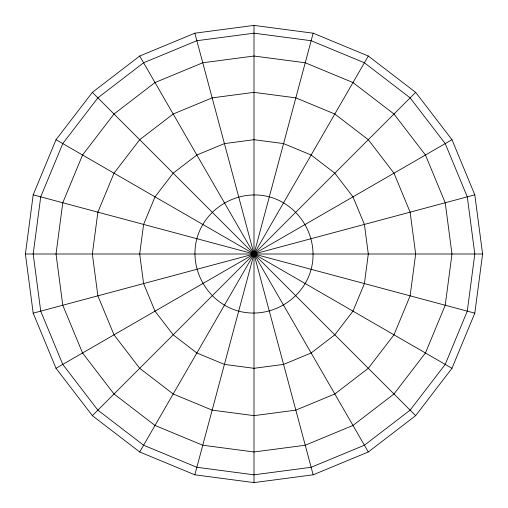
<?xml version="1.0" encoding="UTF-8"?>
<svg xmlns="http://www.w3.org/2000/svg" width="508" height="508" viewBox="0 0 508 508"><rect width="100%" height="100%" fill="white"/><g stroke="black" fill="none" stroke-linecap="round" stroke-linejoin="round"><path stroke-width="0.76" d="M25.4 254L33.191 194.837L56.026 139.7L92.354 92.354L139.7 56.026L194.837 33.191L254 25.4L313.163 33.191L368.3 56.026L415.646 92.354L451.974 139.7L474.809 194.837L482.6 254L474.809 313.163L451.974 368.3L415.646 415.646L368.3 451.974L313.163 474.809L254 482.6L194.837 474.809L139.7 451.974L92.354 415.646L56.026 368.3L33.191 313.163L25.4 254L482.6 254M194.837 474.809L313.163 33.191M139.7 451.974L368.3 56.026M92.354 415.646L415.646 92.354M56.026 368.3L451.974 139.7M33.191 313.163L474.809 194.837M33.191 194.837L474.809 313.163M56.026 139.7L451.974 368.3M92.354 92.354L415.646 415.646M139.7 56.026L368.3 451.974M194.837 33.191L313.163 474.809M254 25.4L254 482.6M40.716 196.85L33.191 254L40.716 311.15L62.77 364.407L97.866 410.134L143.593 445.23L196.85 467.284L254 474.809L311.15 467.284L364.407 445.23L410.134 410.134L445.23 364.407L467.284 311.15L474.809 254L467.284 196.85L445.23 143.593L410.134 97.866L364.407 62.77L311.15 40.716L254 33.191L196.85 40.716L143.593 62.77L97.866 97.866L62.77 143.593L40.716 196.85M62.77 202.762L56.026 254L62.77 305.238L82.55 352.984L114.014 393.986L155.016 425.45L202.762 445.23L254 451.974L305.238 445.23L352.984 425.45L393.986 393.986L425.45 352.984L445.23 305.238L451.974 254L445.23 202.762L425.45 155.016L393.986 114.014L352.984 82.55L305.238 62.77L254 56.026L202.762 62.77L155.016 82.55L114.014 114.014L82.55 155.016L62.77 202.762M97.866 212.166L92.354 254L97.866 295.834L114.014 334.823L139.7 368.3L173.177 393.986L212.166 410.134L254 415.646L295.834 410.134L334.823 393.986L368.3 368.3L393.986 334.823L410.134 295.834L415.646 254L410.134 212.166L393.986 173.177L368.3 139.7L334.823 114.014L295.834 97.866L254 92.354L212.166 97.866L173.177 114.014L139.7 139.7L114.014 173.177L97.866 212.166M143.593 224.415L139.7 254L143.593 283.585L155.016 311.15L173.177 334.823L196.85 352.984L224.415 364.407L254 368.3L283.585 364.407L311.15 352.984L334.823 334.823L352.984 311.15L364.407 283.585L368.3 254L364.407 224.415L352.984 196.85L334.823 173.177L311.15 155.016L283.585 143.593L254 139.7L224.415 143.593L196.85 155.016L173.177 173.177L155.016 196.85L143.593 224.415M196.85 238.684C188.652 269.672 207.759 302.755 238.684 311.15C269.672 319.348 302.755 300.241 311.15 269.316C319.348 238.328 300.241 205.245 269.316 196.85C238.328 188.652 205.245 207.759 196.85 238.684"/></g></svg>
